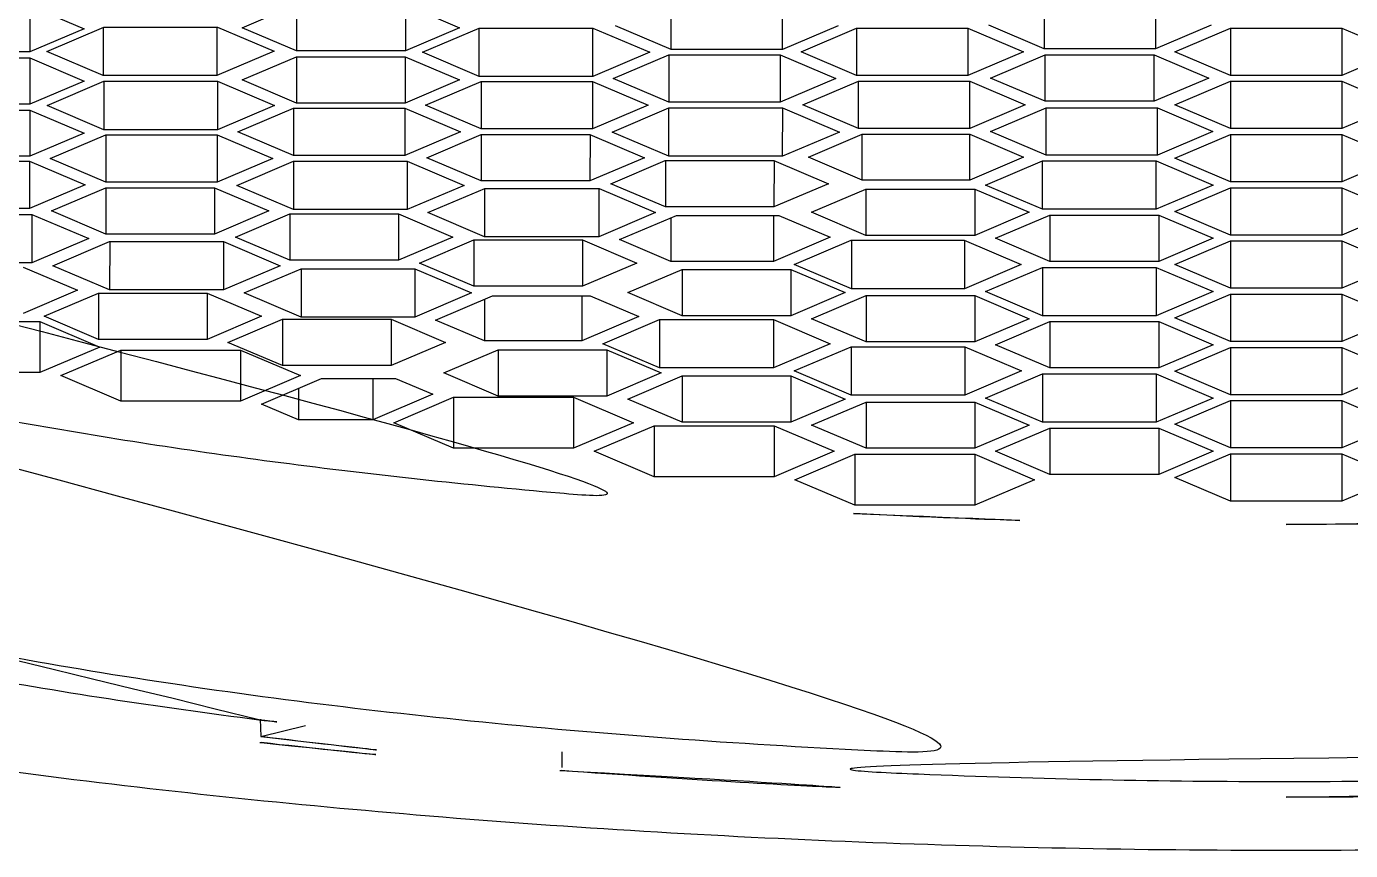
# Model space of a CAD drawing. Extents: x 16296660632 to 16296672714, y -37409619871 to -37409617455.
# Drawn here: x 16296672246.51 to 16296672252.01, y -37409617796.85 to -37409617793.43 of the extents above; entities that cross this region are included whole.
import ezdxf

# ---------------------------------------------------------------- set-up
doc = ezdxf.new("R2010")
doc.units = 0
doc.header["$LTSCALE"] = 10
doc.header["$MEASUREMENT"] = 0
doc.layers.get('0').update_dxf_attribs({"linetype": 'CONTINUOUS'})
doc.layers.add('02___PRT_ALL_AXES', color=7, linetype='CONTINUOUS')

msp = doc.modelspace()

# ---------------------------------------------------------------- linework, layer by layer
at = {"color": 7, "linetype": 'Continuous'}
for p, q in [((16296672247.40876, -37409617793.430382), (16296672247.634239, -37409617793.334396)), ((16296672247.6348, -37409617793.334396), (16296672247.6348, -37409617793.526604)), ((16296672248.08576, -37409617793.334396), (16296672248.3118, -37409617793.430618)), ((16296672248.086321, -37409617793.334396), (16296672248.086321, -37409617793.526604)), ((16296672249.190701, -37409617793.521179), (16296672249.190701, -37409617793.324562)), ((16296672249.65258, -37409617793.521179), (16296672249.65258, -37409617793.324562)), ((16296672250.74, -37409617793.321991), (16296672250.739901, -37409617793.518608)), ((16296672251.20188, -37409617793.321991), (16296672251.20178, -37409617793.518608)), ((16296672246.527189, -37409617793.338928), (16296672246.527189, -37409617793.531143)), ((16296672246.527189, -37409617793.338928), (16296672246.75296, -37409617793.435028)), ((16296672246.75296, -37409617793.435028), (16296672246.527189, -37409617793.531143)), ((16296672246.59693, -37409617793.528557), (16296672246.834379, -37409617793.427467)), ((16296672246.83173, -37409617793.427467), (16296672246.83173, -37409617793.628502)), ((16296672246.834379, -37409617793.427467), (16296672247.30662, -37409617793.427467)), ((16296672247.303961, -37409617793.427467), (16296672247.303961, -37409617793.628502)), ((16296672247.30662, -37409617793.427467), (16296672247.54141, -37409617793.527428)), ((16296672247.6348, -37409617793.526604), (16296672247.40876, -37409617793.430382)), ((16296672248.3118, -37409617793.430618), (16296672248.086321, -37409617793.526604)), ((16296672248.15711, -37409617793.532402), (16296672248.39323, -37409617793.431877)), ((16296672248.39323, -37409617793.431877), (16296672248.865471, -37409617793.431877)), ((16296672248.39323, -37409617793.632912), (16296672248.39323, -37409617793.431877)), ((16296672248.865471, -37409617793.632912), (16296672248.865471, -37409617793.431877)), ((16296672248.865471, -37409617793.431877), (16296672249.10158, -37409617793.532402)), ((16296672249.190701, -37409617793.521179), (16296672248.959761, -37409617793.422867)), ((16296672249.88352, -37409617793.422867), (16296672249.65258, -37409617793.521179)), ((16296672249.72954, -37409617793.530899), (16296672249.96048, -37409617793.432587)), ((16296672249.96048, -37409617793.432587), (16296672250.422359, -37409617793.432587)), ((16296672249.960581, -37409617793.432587), (16296672249.96048, -37409617793.629211)), ((16296672250.422461, -37409617793.432587), (16296672250.422359, -37409617793.629211)), ((16296672250.422359, -37409617793.432587), (16296672250.653299, -37409617793.530899)), ((16296672250.739901, -37409617793.518608), (16296672250.508961, -37409617793.420303)), ((16296672251.43272, -37409617793.420303), (16296672251.20178, -37409617793.518608)), ((16296672251.282351, -37409617793.530037), (16296672251.51329, -37409617793.431732)), ((16296672251.51329, -37409617793.431732), (16296672251.97517, -37409617793.431732)), ((16296672251.51329, -37409617793.431732), (16296672251.51329, -37409617793.628349)), ((16296672251.97517, -37409617793.431732), (16296672251.97517, -37409617793.628349)), ((16296672251.97517, -37409617793.431732), (16296672252.20611, -37409617793.530037)), ((16296672246.527189, -37409617793.531143), (16296672246.07567, -37409617793.531143)), ((16296672246.07567, -37409617793.55571), (16296672246.527189, -37409617793.55571)), ((16296672246.527189, -37409617793.55571), (16296672246.527189, -37409617793.747917)), ((16296672246.527189, -37409617793.55571), (16296672246.75296, -37409617793.651817)), ((16296672246.83173, -37409617793.628502), (16296672246.59693, -37409617793.528557)), ((16296672247.54141, -37409617793.527428), (16296672247.303961, -37409617793.628502)), ((16296672247.40876, -37409617793.647408), (16296672247.63452, -37409617793.5513)), ((16296672247.63452, -37409617793.5513), (16296672248.08604, -37409617793.5513)), ((16296672247.63452, -37409617793.5513), (16296672247.63452, -37409617793.743523)), ((16296672248.086321, -37409617793.526604), (16296672247.6348, -37409617793.526604)), ((16296672248.08604, -37409617793.5513), (16296672248.08604, -37409617793.743523)), ((16296672248.08604, -37409617793.5513), (16296672248.3118, -37409617793.647408)), ((16296672248.39323, -37409617793.632912), (16296672248.15711, -37409617793.532402)), ((16296672249.10158, -37409617793.532402), (16296672248.865471, -37409617793.632912)), ((16296672248.950121, -37409617793.641487), (16296672249.181061, -37409617793.54319)), ((16296672249.181061, -37409617793.54319), (16296672249.642941, -37409617793.54319)), ((16296672249.18116, -37409617793.54319), (16296672249.181061, -37409617793.739807)), ((16296672249.65258, -37409617793.521179), (16296672249.190701, -37409617793.521179)), ((16296672249.64304, -37409617793.54319), (16296672249.642941, -37409617793.739807)), ((16296672249.642941, -37409617793.54319), (16296672249.87388, -37409617793.641487)), ((16296672249.96048, -37409617793.629211), (16296672249.72954, -37409617793.530899)), ((16296672250.653299, -37409617793.530899), (16296672250.422359, -37409617793.629211)), ((16296672250.516371, -37409617793.639687), (16296672250.743071, -37409617793.54319)), ((16296672251.20178, -37409617793.518608), (16296672250.739901, -37409617793.518608)), ((16296672250.743071, -37409617793.54319), (16296672251.196461, -37409617793.54319)), ((16296672250.743071, -37409617793.736191), (16296672250.74317, -37409617793.54319)), ((16296672251.196461, -37409617793.736191), (16296672251.19655, -37409617793.54319)), ((16296672251.196461, -37409617793.54319), (16296672251.423149, -37409617793.639687)), ((16296672251.51329, -37409617793.628349), (16296672251.282351, -37409617793.530037)), ((16296672252.20611, -37409617793.530037), (16296672251.97517, -37409617793.628349)), ((16296672246.75296, -37409617793.651817), (16296672246.527189, -37409617793.747917)), ((16296672246.598261, -37409617793.753593), (16296672246.834379, -37409617793.653084)), ((16296672247.303961, -37409617793.628502), (16296672246.83173, -37409617793.628502)), ((16296672246.834379, -37409617793.653084), (16296672247.30662, -37409617793.653084)), ((16296672246.834379, -37409617793.653084), (16296672246.834379, -37409617793.854111)), ((16296672247.30662, -37409617793.653084), (16296672247.30662, -37409617793.854111)), ((16296672247.30662, -37409617793.653084), (16296672247.54274, -37409617793.753593)), ((16296672247.63452, -37409617793.743523), (16296672247.40876, -37409617793.647408)), ((16296672248.3118, -37409617793.647408), (16296672248.08604, -37409617793.743523)), ((16296672248.170691, -37409617793.752098), (16296672248.40163, -37409617793.653793)), ((16296672248.865471, -37409617793.632912), (16296672248.39323, -37409617793.632912)), ((16296672248.40163, -37409617793.653793), (16296672248.86352, -37409617793.653793)), ((16296672248.40173, -37409617793.653793), (16296672248.40163, -37409617793.850403)), ((16296672248.863609, -37409617793.653793), (16296672248.86352, -37409617793.850403)), ((16296672248.86352, -37409617793.653793), (16296672249.09446, -37409617793.752098)), ((16296672249.181061, -37409617793.739807), (16296672248.950121, -37409617793.641487)), ((16296672249.87388, -37409617793.641487), (16296672249.642941, -37409617793.739807)), ((16296672249.737379, -37409617793.750473), (16296672249.968321, -37409617793.652161)), ((16296672250.422359, -37409617793.629211), (16296672249.96048, -37409617793.629211)), ((16296672249.968321, -37409617793.652161), (16296672250.430201, -37409617793.652161)), ((16296672249.968321, -37409617793.848778), (16296672249.96842, -37409617793.652161)), ((16296672250.430201, -37409617793.848778), (16296672250.4303, -37409617793.652161)), ((16296672250.430201, -37409617793.652161), (16296672250.66114, -37409617793.750473)), ((16296672250.743071, -37409617793.736191), (16296672250.516371, -37409617793.639687)), ((16296672251.423149, -37409617793.639687), (16296672251.196461, -37409617793.736191)), ((16296672251.282351, -37409617793.751244), (16296672251.51329, -37409617793.652931)), ((16296672251.97517, -37409617793.628349), (16296672251.51329, -37409617793.628349)), ((16296672251.51329, -37409617793.652931), (16296672251.97517, -37409617793.652931)), ((16296672251.51329, -37409617793.652931), (16296672251.51329, -37409617793.849548)), ((16296672251.97517, -37409617793.652931), (16296672251.97517, -37409617793.849548)), ((16296672251.97517, -37409617793.652931), (16296672252.20611, -37409617793.751244)), ((16296672246.527189, -37409617793.747917), (16296672246.07567, -37409617793.747917)), ((16296672246.07567, -37409617793.772499), (16296672246.527189, -37409617793.772499)), ((16296672246.527189, -37409617793.772499), (16296672246.527189, -37409617793.964706)), ((16296672246.527189, -37409617793.772499), (16296672246.75296, -37409617793.868599)), ((16296672246.834379, -37409617793.854111), (16296672246.598261, -37409617793.753593)), ((16296672247.54274, -37409617793.753593), (16296672247.30662, -37409617793.854111)), ((16296672247.39127, -37409617793.862694), (16296672247.62221, -37409617793.764381)), ((16296672247.62221, -37409617793.764381), (16296672248.084089, -37409617793.764381)), ((16296672247.622311, -37409617793.764381), (16296672247.62221, -37409617793.961014)), ((16296672248.08604, -37409617793.743523), (16296672247.63452, -37409617793.743523)), ((16296672248.08419, -37409617793.764381), (16296672248.084089, -37409617793.960999)), ((16296672248.084089, -37409617793.764381), (16296672248.315029, -37409617793.862694)), ((16296672248.40163, -37409617793.850403), (16296672248.170691, -37409617793.752098)), ((16296672249.09446, -37409617793.752098), (16296672248.86352, -37409617793.850403)), ((16296672248.944941, -37409617793.864342), (16296672249.181061, -37409617793.763832)), ((16296672249.642941, -37409617793.739807), (16296672249.181061, -37409617793.739807)), ((16296672249.181061, -37409617793.763832), (16296672249.653299, -37409617793.763832)), ((16296672249.181061, -37409617793.964859), (16296672249.18116, -37409617793.763832)), ((16296672249.653299, -37409617793.964859), (16296672249.6534, -37409617793.763832)), ((16296672249.653299, -37409617793.763832), (16296672249.88942, -37409617793.864342)), ((16296672249.968321, -37409617793.848778), (16296672249.737379, -37409617793.750473)), ((16296672250.66114, -37409617793.750473), (16296672250.430201, -37409617793.848778)), ((16296672250.516809, -37409617793.861069), (16296672250.747749, -37409617793.762756)), ((16296672251.196461, -37409617793.736191), (16296672250.743071, -37409617793.736191)), ((16296672250.747749, -37409617793.762756), (16296672251.209629, -37409617793.762756)), ((16296672250.747749, -37409617793.959381), (16296672250.747841, -37409617793.762756)), ((16296672251.209629, -37409617793.959381), (16296672251.209721, -37409617793.762756)), ((16296672251.209629, -37409617793.762756), (16296672251.440571, -37409617793.861069)), ((16296672251.51329, -37409617793.849548), (16296672251.282351, -37409617793.751244)), ((16296672252.20611, -37409617793.751244), (16296672251.97517, -37409617793.849548)), ((16296672246.75296, -37409617793.868599), (16296672246.527189, -37409617793.964706)), ((16296672246.611851, -37409617793.973289), (16296672246.842791, -37409617793.874977)), ((16296672247.30662, -37409617793.854111), (16296672246.834379, -37409617793.854111)), ((16296672246.842791, -37409617793.874977), (16296672247.30467, -37409617793.874977)), ((16296672246.84289, -37409617793.874977), (16296672246.842791, -37409617794.071602)), ((16296672247.30477, -37409617793.874977), (16296672247.30467, -37409617794.071602)), ((16296672247.30467, -37409617793.874977), (16296672247.53561, -37409617793.973289)), ((16296672247.62221, -37409617793.961014), (16296672247.39127, -37409617793.862694)), ((16296672248.315029, -37409617793.862694), (16296672248.084089, -37409617793.960999)), ((16296672248.175871, -37409617793.970543), (16296672248.40164, -37409617793.874428)), ((16296672248.86352, -37409617793.850403), (16296672248.40163, -37409617793.850403)), ((16296672248.40164, -37409617793.874428), (16296672248.853161, -37409617793.874428)), ((16296672248.40173, -37409617793.874428), (16296672248.40164, -37409617794.066643)), ((16296672248.853251, -37409617793.874428), (16296672248.853161, -37409617794.066643)), ((16296672248.853161, -37409617793.874428), (16296672249.07892, -37409617793.970543)), ((16296672249.181061, -37409617793.964859), (16296672248.944941, -37409617793.864342)), ((16296672249.88942, -37409617793.864342), (16296672249.653299, -37409617793.964859)), ((16296672249.760469, -37409617793.968391), (16296672249.983709, -37409617793.87336)), ((16296672250.430201, -37409617793.848778), (16296672249.968321, -37409617793.848778)), ((16296672249.983709, -37409617793.87336), (16296672250.430201, -37409617793.87336)), ((16296672249.983709, -37409617794.063423), (16296672249.98381, -37409617793.87336)), ((16296672250.430201, -37409617794.063423), (16296672250.4303, -37409617793.87336)), ((16296672250.430201, -37409617793.87336), (16296672250.65345, -37409617793.968391)), ((16296672250.747749, -37409617793.959381), (16296672250.516809, -37409617793.861069)), ((16296672251.440571, -37409617793.861069), (16296672251.209629, -37409617793.959381)), ((16296672251.282351, -37409617793.972427), (16296672251.51329, -37409617793.874123)), ((16296672251.97517, -37409617793.849548), (16296672251.51329, -37409617793.849548)), ((16296672251.51329, -37409617793.874123), (16296672251.97517, -37409617793.874123)), ((16296672251.51329, -37409617793.874123), (16296672251.51329, -37409617794.07074)), ((16296672251.97517, -37409617793.874123), (16296672251.97517, -37409617794.07074)), ((16296672251.97517, -37409617793.874123), (16296672252.20611, -37409617793.972427)), ((16296672246.06337, -37409617793.98558), (16296672246.525249, -37409617793.98558)), ((16296672246.527189, -37409617793.964706), (16296672246.07567, -37409617793.964706)), ((16296672246.525339, -37409617793.98558), (16296672246.525249, -37409617794.182198)), ((16296672246.525249, -37409617793.98558), (16296672246.756189, -37409617794.083893)), ((16296672246.842791, -37409617794.071602), (16296672246.611851, -37409617793.973289)), ((16296672247.53561, -37409617793.973289), (16296672247.30467, -37409617794.071602)), ((16296672247.386089, -37409617794.085541), (16296672247.62221, -37409617793.985023)), ((16296672248.084089, -37409617793.960999), (16296672247.62221, -37409617793.961014)), ((16296672247.62221, -37409617793.985023), (16296672248.09445, -37409617793.985023)), ((16296672247.622311, -37409617793.985023), (16296672247.62221, -37409617794.18605)), ((16296672248.094549, -37409617793.985023), (16296672248.09445, -37409617794.18605)), ((16296672248.09445, -37409617793.985023), (16296672248.33057, -37409617794.085541)), ((16296672248.40164, -37409617794.066643), (16296672248.175871, -37409617793.970543)), ((16296672249.07892, -37409617793.970543), (16296672248.853161, -37409617794.066643)), ((16296672248.940331, -37409617794.078934), (16296672249.16609, -37409617793.982819)), ((16296672249.16609, -37409617793.982819), (16296672249.617041, -37409617793.982819)), ((16296672249.16647, -37409617793.982819), (16296672249.16637, -37409617794.175148)), ((16296672249.653299, -37409617793.964859), (16296672249.181061, -37409617793.964859)), ((16296672249.617041, -37409617793.982819), (16296672249.84309, -37409617794.079048)), ((16296672249.61742, -37409617793.982819), (16296672249.617331, -37409617794.175148)), ((16296672249.983709, -37409617794.063423), (16296672249.760469, -37409617793.968391)), ((16296672250.65345, -37409617793.968391), (16296672250.430201, -37409617794.063423)), ((16296672250.496241, -37409617794.084473), (16296672250.732361, -37409617793.983963)), ((16296672250.732361, -37409617793.983963), (16296672251.20459, -37409617793.983963)), ((16296672250.732361, -37409617794.184982), (16296672250.73245, -37409617793.983963)), ((16296672251.209629, -37409617793.959381), (16296672250.747749, -37409617793.959381)), ((16296672251.20459, -37409617794.184982), (16296672251.204691, -37409617793.983963)), ((16296672251.20459, -37409617793.983963), (16296672251.44071, -37409617794.084473)), ((16296672251.51329, -37409617794.07074), (16296672251.282351, -37409617793.972427)), ((16296672252.20611, -37409617793.972427), (16296672251.97517, -37409617794.07074)), ((16296672246.756189, -37409617794.083893), (16296672246.525249, -37409617794.182198)), ((16296672246.617029, -37409617794.191727), (16296672246.842791, -37409617794.095627)), ((16296672247.30467, -37409617794.071602), (16296672246.842791, -37409617794.071602)), ((16296672246.842791, -37409617794.095627), (16296672247.29431, -37409617794.095627)), ((16296672246.84289, -37409617794.095627), (16296672246.842791, -37409617794.287827)), ((16296672247.294411, -37409617794.095627), (16296672247.29431, -37409617794.287827)), ((16296672247.29431, -37409617794.095627), (16296672247.520069, -37409617794.191727)), ((16296672247.62221, -37409617794.18605), (16296672247.386089, -37409617794.085541)), ((16296672248.33057, -37409617794.085541), (16296672248.09445, -37409617794.18605)), ((16296672248.179729, -37409617794.198914), (16296672248.41585, -37409617794.098396)), ((16296672248.853161, -37409617794.066643), (16296672248.40164, -37409617794.066643)), ((16296672248.414619, -37409617794.098396), (16296672248.41452, -37409617794.298859)), ((16296672248.41585, -37409617794.098396), (16296672248.890739, -37409617794.098396)), ((16296672248.889509, -37409617794.098396), (16296672248.88941, -37409617794.298859)), ((16296672248.890739, -37409617794.098396), (16296672249.12553, -37409617794.198341)), ((16296672249.16637, -37409617794.175148), (16296672248.940331, -37409617794.078934)), ((16296672249.84309, -37409617794.079048), (16296672249.617331, -37409617794.175148)), ((16296672249.773211, -37409617794.197273), (16296672249.99897, -37409617794.101173)), ((16296672250.430201, -37409617794.063423), (16296672249.983709, -37409617794.063423)), ((16296672249.998791, -37409617794.101173), (16296672249.99869, -37409617794.293259)), ((16296672249.99897, -37409617794.101173), (16296672250.451071, -37409617794.101173)), ((16296672250.45088, -37409617794.101173), (16296672250.450781, -37409617794.293259)), ((16296672250.451071, -37409617794.101173), (16296672250.67654, -37409617794.197151)), ((16296672250.732361, -37409617794.184982), (16296672250.496241, -37409617794.084473)), ((16296672251.44071, -37409617794.084473), (16296672251.20459, -37409617794.184982)), ((16296672251.282351, -37409617794.193626), (16296672251.51329, -37409617794.095322)), ((16296672251.97517, -37409617794.07074), (16296672251.51329, -37409617794.07074)), ((16296672251.51329, -37409617794.095322), (16296672251.97517, -37409617794.095322)), ((16296672251.51329, -37409617794.095322), (16296672251.51329, -37409617794.291939)), ((16296672251.97517, -37409617794.095322), (16296672251.97517, -37409617794.291939)), ((16296672251.97517, -37409617794.095322), (16296672252.20611, -37409617794.193626)), ((16296672246.525249, -37409617794.182198), (16296672246.06337, -37409617794.182198)), ((16296672246.06337, -37409617794.206223), (16296672246.535601, -37409617794.206223)), ((16296672246.535601, -37409617794.206223), (16296672246.771721, -37409617794.306732)), ((16296672246.535709, -37409617794.206223), (16296672246.53561, -37409617794.407249)), ((16296672246.842791, -37409617794.287827), (16296672246.617029, -37409617794.191727)), ((16296672247.520069, -37409617794.191727), (16296672247.29431, -37409617794.287827)), ((16296672247.380911, -37409617794.300133), (16296672247.60668, -37409617794.204018)), ((16296672247.60668, -37409617794.204018), (16296672248.058201, -37409617794.204018)), ((16296672247.60677, -37409617794.204018), (16296672247.60668, -37409617794.396217)), ((16296672248.09445, -37409617794.18605), (16296672247.62221, -37409617794.18605)), ((16296672248.05829, -37409617794.204018), (16296672248.058201, -37409617794.396217)), ((16296672248.058201, -37409617794.204018), (16296672248.28396, -37409617794.300133)), ((16296672248.41452, -37409617794.298859), (16296672248.179729, -37409617794.198914)), ((16296672249.12553, -37409617794.198341), (16296672248.88941, -37409617794.298859)), ((16296672248.976009, -37409617794.311142), (16296672249.21213, -37409617794.210632)), ((16296672249.617331, -37409617794.175148), (16296672249.16637, -37409617794.175148)), ((16296672249.21213, -37409617794.210632), (16296672249.637911, -37409617794.210632)), ((16296672249.614771, -37409617794.210617), (16296672249.61467, -37409617794.401772)), ((16296672249.637911, -37409617794.210632), (16296672249.85079, -37409617794.301247)), ((16296672249.99869, -37409617794.293259), (16296672249.773211, -37409617794.197273)), ((16296672250.67654, -37409617794.197151), (16296672250.450781, -37409617794.293259)), ((16296672250.53767, -37409617794.305656), (16296672250.76343, -37409617794.209557)), ((16296672251.20459, -37409617794.184982), (16296672250.732361, -37409617794.184982)), ((16296672250.76343, -37409617794.209557), (16296672251.214951, -37409617794.209557)), ((16296672250.763531, -37409617794.209557), (16296672250.76343, -37409617794.401772)), ((16296672251.21505, -37409617794.209557), (16296672251.214951, -37409617794.401772)), ((16296672251.214951, -37409617794.209557), (16296672251.44071, -37409617794.305656)), ((16296672251.51329, -37409617794.291939), (16296672251.282351, -37409617794.193626)), ((16296672252.20611, -37409617794.193626), (16296672251.97517, -37409617794.291939)), ((16296672249.18899, -37409617794.220482), (16296672249.1889, -37409617794.401772)), ((16296672246.771721, -37409617794.306732), (16296672246.53561, -37409617794.407249)), ((16296672246.62221, -37409617794.41954), (16296672246.85833, -37409617794.319023)), ((16296672247.29431, -37409617794.287827), (16296672246.842791, -37409617794.287827)), ((16296672246.85833, -37409617794.319023), (16296672247.330561, -37409617794.319023)), ((16296672246.858431, -37409617794.319023), (16296672246.85833, -37409617794.52005)), ((16296672247.330669, -37409617794.319023), (16296672247.330561, -37409617794.52005)), ((16296672247.330561, -37409617794.319023), (16296672247.566681, -37409617794.41954)), ((16296672247.60668, -37409617794.396217), (16296672247.380911, -37409617794.300133)), ((16296672248.28396, -37409617794.300133), (16296672248.058201, -37409617794.396217)), ((16296672248.1448, -37409617794.408524), (16296672248.37056, -37409617794.312408)), ((16296672248.37056, -37409617794.312408), (16296672248.822081, -37409617794.312408)), ((16296672248.370661, -37409617794.312408), (16296672248.37056, -37409617794.504623)), ((16296672248.88941, -37409617794.298859), (16296672248.41452, -37409617794.298859)), ((16296672248.82218, -37409617794.312408), (16296672248.822081, -37409617794.504623)), ((16296672248.822081, -37409617794.312408), (16296672249.04785, -37409617794.408524)), ((16296672249.1889, -37409617794.401772), (16296672248.976009, -37409617794.311142)), ((16296672249.85079, -37409617794.301247), (16296672249.61467, -37409617794.401772)), ((16296672249.701281, -37409617794.414047), (16296672249.937401, -37409617794.313553)), ((16296672249.937401, -37409617794.313553), (16296672250.406981, -37409617794.313553)), ((16296672249.93882, -37409617794.313553), (16296672249.938721, -37409617794.515137)), ((16296672250.450781, -37409617794.293259), (16296672249.99869, -37409617794.293259)), ((16296672250.406981, -37409617794.313553), (16296672250.64443, -37409617794.414619)), ((16296672250.408409, -37409617794.313553), (16296672250.40831, -37409617794.515137)), ((16296672250.76343, -37409617794.401772), (16296672250.53767, -37409617794.305656)), ((16296672251.44071, -37409617794.305656), (16296672251.214951, -37409617794.401772)), ((16296672251.282351, -37409617794.414833), (16296672251.51329, -37409617794.316513)), ((16296672251.97517, -37409617794.291939), (16296672251.51329, -37409617794.291939)), ((16296672251.51329, -37409617794.316513), (16296672251.97517, -37409617794.316513)), ((16296672251.51329, -37409617794.316513), (16296672251.51329, -37409617794.51313)), ((16296672251.97517, -37409617794.316513), (16296672251.97517, -37409617794.51313)), ((16296672251.97517, -37409617794.316513), (16296672252.20611, -37409617794.414833)), ((16296672246.53561, -37409617794.407249), (16296672246.06337, -37409617794.407249)), ((16296672246.49935, -37409617794.425209), (16296672246.725109, -37409617794.521317)), ((16296672246.85833, -37409617794.52005), (16296672246.62221, -37409617794.41954)), ((16296672247.566681, -37409617794.41954), (16296672247.330561, -37409617794.52005)), ((16296672247.41717, -37409617794.532341), (16296672247.65329, -37409617794.431824)), ((16296672248.058201, -37409617794.396217), (16296672247.60668, -37409617794.396217)), ((16296672247.65329, -37409617794.431824), (16296672248.125521, -37409617794.431824)), ((16296672247.653391, -37409617794.431824), (16296672247.65329, -37409617794.632851)), ((16296672248.125629, -37409617794.431824), (16296672248.125521, -37409617794.632851)), ((16296672248.125521, -37409617794.431824), (16296672248.361641, -37409617794.532341)), ((16296672248.37056, -37409617794.504623), (16296672248.1448, -37409617794.408524)), ((16296672249.04785, -37409617794.408524), (16296672248.822081, -37409617794.504623)), ((16296672249.009899, -37409617794.531273), (16296672249.235661, -37409617794.435173)), ((16296672249.61467, -37409617794.401772), (16296672249.1889, -37409617794.401772)), ((16296672249.235661, -37409617794.435173), (16296672249.68718, -37409617794.435173)), ((16296672249.23575, -37409617794.435173), (16296672249.235661, -37409617794.627373)), ((16296672249.687269, -37409617794.435173), (16296672249.68718, -37409617794.627373)), ((16296672249.68718, -37409617794.435173), (16296672249.912939, -37409617794.531273)), ((16296672249.938721, -37409617794.515137), (16296672249.701281, -37409617794.414047)), ((16296672250.64443, -37409617794.414619), (16296672250.40831, -37409617794.515137)), ((16296672250.496241, -37409617794.526863), (16296672250.732361, -37409617794.426353)), ((16296672250.732361, -37409617794.426353), (16296672251.20459, -37409617794.426353)), ((16296672250.73246, -37409617794.426353), (16296672250.732361, -37409617794.627373)), ((16296672251.214951, -37409617794.401772), (16296672250.76343, -37409617794.401772)), ((16296672251.204691, -37409617794.426353), (16296672251.20459, -37409617794.627373)), ((16296672251.20459, -37409617794.426353), (16296672251.44071, -37409617794.526863)), ((16296672251.51329, -37409617794.51313), (16296672251.282351, -37409617794.414833)), ((16296672252.20611, -37409617794.414833), (16296672251.97517, -37409617794.51313)), ((16296672246.725109, -37409617794.521317), (16296672246.49935, -37409617794.617416)), ((16296672246.58596, -37409617794.629707), (16296672246.81172, -37409617794.533607)), ((16296672246.81172, -37409617794.533607), (16296672247.263241, -37409617794.533607)), ((16296672246.81181, -37409617794.533607), (16296672246.81172, -37409617794.725807)), ((16296672247.330561, -37409617794.52005), (16296672246.85833, -37409617794.52005)), ((16296672247.26334, -37409617794.533607), (16296672247.263241, -37409617794.725807)), ((16296672247.263241, -37409617794.533607), (16296672247.489, -37409617794.629707)), ((16296672247.65329, -37409617794.632851), (16296672247.41717, -37409617794.532341)), ((16296672248.361641, -37409617794.532341), (16296672248.125521, -37409617794.632851)), ((16296672248.21213, -37409617794.645142), (16296672248.44825, -37409617794.544632)), ((16296672248.822081, -37409617794.504623), (16296672248.37056, -37409617794.504623)), ((16296672248.44825, -37409617794.544632), (16296672248.8533, -37409617794.544632)), ((16296672248.819811, -37409617794.544632), (16296672248.819719, -37409617794.731354)), ((16296672248.8533, -37409617794.544632), (16296672249.05583, -37409617794.630836)), ((16296672249.235661, -37409617794.627373), (16296672249.009899, -37409617794.531273)), ((16296672249.912939, -37409617794.531273), (16296672249.68718, -37409617794.627373)), ((16296672249.773781, -37409617794.639664), (16296672249.99954, -37409617794.543556)), ((16296672250.40831, -37409617794.515137), (16296672249.938721, -37409617794.515137)), ((16296672249.99954, -37409617794.543556), (16296672250.451071, -37409617794.543556)), ((16296672249.99964, -37409617794.543556), (16296672249.99954, -37409617794.735764)), ((16296672250.45116, -37409617794.543556), (16296672250.451071, -37409617794.735764)), ((16296672250.451071, -37409617794.543556), (16296672250.67683, -37409617794.639664)), ((16296672250.732361, -37409617794.627373), (16296672250.496241, -37409617794.526863)), ((16296672251.44071, -37409617794.526863), (16296672251.20459, -37409617794.627373)), ((16296672251.282351, -37409617794.636017), (16296672251.51329, -37409617794.537712)), ((16296672251.97517, -37409617794.51313), (16296672251.51329, -37409617794.51313)), ((16296672251.51329, -37409617794.537712), (16296672251.97517, -37409617794.537712)), ((16296672251.51329, -37409617794.537712), (16296672251.51329, -37409617794.734329)), ((16296672251.97517, -37409617794.537712), (16296672251.97517, -37409617794.734329)), ((16296672251.97517, -37409617794.537712), (16296672252.20611, -37409617794.636017)), ((16296672248.41474, -37409617794.558891), (16296672248.41466, -37409617794.731354)), ((16296672246.070959, -37409617794.65184), (16296672246.568729, -37409617794.65184)), ((16296672246.56883, -37409617794.65184), (16296672246.568729, -37409617794.863739)), ((16296672246.568729, -37409617794.65184), (16296672246.817619, -37409617794.75779)), ((16296672246.81172, -37409617794.725807), (16296672246.58596, -37409617794.629707)), ((16296672247.489, -37409617794.629707), (16296672247.263241, -37409617794.725807)), ((16296672247.34984, -37409617794.738113), (16296672247.5756, -37409617794.641998)), ((16296672247.5756, -37409617794.641998), (16296672248.02713, -37409617794.641998)), ((16296672247.575701, -37409617794.641998), (16296672247.5756, -37409617794.834213)), ((16296672248.125521, -37409617794.632851), (16296672247.65329, -37409617794.632851)), ((16296672248.02722, -37409617794.641998), (16296672248.02713, -37409617794.834213)), ((16296672248.02713, -37409617794.641998), (16296672248.25289, -37409617794.738113)), ((16296672248.41466, -37409617794.731354), (16296672248.21213, -37409617794.645142)), ((16296672249.05583, -37409617794.630836), (16296672248.819719, -37409617794.731354)), ((16296672248.906321, -37409617794.743637), (16296672249.142441, -37409617794.643143)), ((16296672249.142441, -37409617794.643143), (16296672249.61467, -37409617794.643143)), ((16296672249.14254, -37409617794.643143), (16296672249.142441, -37409617794.844162)), ((16296672249.68718, -37409617794.627373), (16296672249.235661, -37409617794.627373)), ((16296672249.61467, -37409617794.643143), (16296672249.85079, -37409617794.743637)), ((16296672249.614771, -37409617794.643143), (16296672249.614679, -37409617794.844162)), ((16296672249.99954, -37409617794.735764), (16296672249.773781, -37409617794.639664)), ((16296672250.67683, -37409617794.639664), (16296672250.451071, -37409617794.735764)), ((16296672250.53767, -37409617794.748047), (16296672250.76343, -37409617794.651947)), ((16296672251.20459, -37409617794.627373), (16296672250.732361, -37409617794.627373)), ((16296672250.76343, -37409617794.651947), (16296672251.214951, -37409617794.651947)), ((16296672250.763531, -37409617794.651947), (16296672250.76343, -37409617794.844162)), ((16296672251.21505, -37409617794.651947), (16296672251.214951, -37409617794.844162)), ((16296672251.214951, -37409617794.651947), (16296672251.44071, -37409617794.748047)), ((16296672251.51329, -37409617794.734329), (16296672251.282351, -37409617794.636017)), ((16296672252.20611, -37409617794.636017), (16296672251.97517, -37409617794.734329)), ((16296672246.817619, -37409617794.75779), (16296672246.568729, -37409617794.863739)), ((16296672247.263241, -37409617794.725807), (16296672246.81172, -37409617794.725807)), ((16296672247.5756, -37409617794.834213), (16296672247.34984, -37409617794.738113)), ((16296672248.25289, -37409617794.738113), (16296672248.02713, -37409617794.834213)), ((16296672248.819719, -37409617794.731354), (16296672248.41466, -37409617794.731354)), ((16296672249.142441, -37409617794.844162), (16296672248.906321, -37409617794.743637)), ((16296672249.85079, -37409617794.743637), (16296672249.614679, -37409617794.844162)), ((16296672249.701281, -37409617794.856453), (16296672249.937401, -37409617794.755943)), ((16296672249.937401, -37409617794.755943), (16296672250.40963, -37409617794.755943)), ((16296672249.9375, -37409617794.755943), (16296672249.937401, -37409617794.956963)), ((16296672250.451071, -37409617794.735764), (16296672249.99954, -37409617794.735764)), ((16296672250.40963, -37409617794.755943), (16296672250.64575, -37409617794.856453)), ((16296672250.409731, -37409617794.755943), (16296672250.409639, -37409617794.956963)), ((16296672250.76343, -37409617794.844162), (16296672250.53767, -37409617794.748047)), ((16296672251.44071, -37409617794.748047), (16296672251.214951, -37409617794.844162)), ((16296672251.282351, -37409617794.857224), (16296672251.51329, -37409617794.758904)), ((16296672251.97517, -37409617794.734329), (16296672251.51329, -37409617794.734329)), ((16296672251.51329, -37409617794.758904), (16296672251.97517, -37409617794.758904)), ((16296672251.51329, -37409617794.758904), (16296672251.51329, -37409617794.955521)), ((16296672251.97517, -37409617794.758904), (16296672251.97517, -37409617794.955521)), ((16296672251.97517, -37409617794.758904), (16296672252.20611, -37409617794.857224)), ((16296672246.655331, -37409617794.87603), (16296672246.904221, -37409617794.770081)), ((16296672246.904221, -37409617794.770081), (16296672247.401991, -37409617794.770081)), ((16296672246.90432, -37409617794.770081), (16296672246.904221, -37409617794.981979)), ((16296672247.4021, -37409617794.770081), (16296672247.401991, -37409617794.981979)), ((16296672247.401991, -37409617794.770081), (16296672247.650881, -37409617794.87603)), ((16296672248.24601, -37409617794.865257), (16296672248.471769, -37409617794.769173)), ((16296672248.471769, -37409617794.769173), (16296672248.92329, -37409617794.769173)), ((16296672248.47187, -37409617794.769173), (16296672248.471769, -37409617794.961372)), ((16296672248.923389, -37409617794.769173), (16296672248.92329, -37409617794.961372)), ((16296672248.92329, -37409617794.769173), (16296672249.14905, -37409617794.865257)), ((16296672246.568729, -37409617794.863739), (16296672246.070959, -37409617794.863739)), ((16296672246.904221, -37409617794.981979), (16296672246.655331, -37409617794.87603)), ((16296672247.650881, -37409617794.87603), (16296672247.401991, -37409617794.981979)), ((16296672248.02713, -37409617794.834213), (16296672247.5756, -37409617794.834213)), ((16296672248.471769, -37409617794.961372), (16296672248.24601, -37409617794.865257)), ((16296672249.14905, -37409617794.865257), (16296672248.92329, -37409617794.961372)), ((16296672249.614679, -37409617794.844162), (16296672249.142441, -37409617794.844162)), ((16296672249.937401, -37409617794.956963), (16296672249.701281, -37409617794.856453)), ((16296672250.64575, -37409617794.856453), (16296672250.409639, -37409617794.956963)), ((16296672250.496241, -37409617794.969254), (16296672250.732361, -37409617794.868736)), ((16296672250.732361, -37409617794.868736), (16296672251.20459, -37409617794.868736)), ((16296672250.73246, -37409617794.868736), (16296672250.732361, -37409617795.069763)), ((16296672251.214951, -37409617794.844162), (16296672250.76343, -37409617794.844162)), ((16296672251.204691, -37409617794.868736), (16296672251.20459, -37409617795.069763)), ((16296672251.20459, -37409617794.868736), (16296672251.44071, -37409617794.969254)), ((16296672251.51329, -37409617794.955521), (16296672251.282351, -37409617794.857224)), ((16296672252.20611, -37409617794.857224), (16296672251.97517, -37409617794.955521)), ((16296672247.48859, -37409617794.994263), (16296672247.73748, -37409617794.888321)), ((16296672247.642891, -37409617794.928581), (16296672247.64282, -37409617795.059921)), ((16296672247.73748, -37409617794.888321), (16296672248.04594, -37409617794.888321)), ((16296672247.95137, -37409617794.888321), (16296672247.951281, -37409617795.059921)), ((16296672248.04594, -37409617794.888321), (16296672248.200171, -37409617794.953972)), ((16296672249.009899, -37409617794.973663), (16296672249.235661, -37409617794.877563)), ((16296672249.235661, -37409617794.877563), (16296672249.68718, -37409617794.877563)), ((16296672249.23575, -37409617794.877563), (16296672249.235661, -37409617795.069763)), ((16296672249.687269, -37409617794.877563), (16296672249.68718, -37409617795.069763)), ((16296672249.68718, -37409617794.877563), (16296672249.912939, -37409617794.973663)), ((16296672247.401991, -37409617794.981979), (16296672246.904221, -37409617794.981979)), ((16296672248.200171, -37409617794.953972), (16296672247.951281, -37409617795.059921)), ((16296672248.03788, -37409617795.072212), (16296672248.28677, -37409617794.966263)), ((16296672248.28677, -37409617794.966263), (16296672248.78454, -37409617794.966263)), ((16296672248.286869, -37409617794.966263), (16296672248.28677, -37409617795.178146)), ((16296672248.92329, -37409617794.961372), (16296672248.471769, -37409617794.961372)), ((16296672248.784651, -37409617794.966263), (16296672248.78454, -37409617795.178146)), ((16296672248.78454, -37409617794.966263), (16296672249.03343, -37409617795.072212)), ((16296672249.235661, -37409617795.069763), (16296672249.009899, -37409617794.973663)), ((16296672249.912939, -37409617794.973663), (16296672249.68718, -37409617795.069763)), ((16296672249.773781, -37409617795.082047), (16296672249.99954, -37409617794.985947)), ((16296672250.409639, -37409617794.956963), (16296672249.937401, -37409617794.956963)), ((16296672249.99954, -37409617794.985947), (16296672250.451071, -37409617794.985947)), ((16296672249.99964, -37409617794.985947), (16296672249.99954, -37409617795.178146)), ((16296672250.45116, -37409617794.985947), (16296672250.451071, -37409617795.178146)), ((16296672250.451071, -37409617794.985947), (16296672250.67683, -37409617795.082047)), ((16296672250.732361, -37409617795.069763), (16296672250.496241, -37409617794.969254)), ((16296672251.44071, -37409617794.969254), (16296672251.20459, -37409617795.069763)), ((16296672251.282351, -37409617795.078407), (16296672251.51329, -37409617794.980103)), ((16296672251.97517, -37409617794.955521), (16296672251.51329, -37409617794.955521)), ((16296672251.51329, -37409617794.980103), (16296672251.97517, -37409617794.980103)), ((16296672251.51329, -37409617794.980103), (16296672251.51329, -37409617795.17672)), ((16296672251.97517, -37409617794.980103), (16296672251.97517, -37409617795.17672)), ((16296672251.97517, -37409617794.980103), (16296672252.20611, -37409617795.078407)), ((16296672247.64282, -37409617795.059921), (16296672247.48859, -37409617794.994263)), ((16296672247.951281, -37409617795.059921), (16296672247.64282, -37409617795.059921)), ((16296672248.28677, -37409617795.178146), (16296672248.03788, -37409617795.072212)), ((16296672249.03343, -37409617795.072212), (16296672248.78454, -37409617795.178146)), ((16296672248.871149, -37409617795.190437), (16296672249.120029, -37409617795.084503)), ((16296672249.120029, -37409617795.084503), (16296672249.6178, -37409617795.084503)), ((16296672249.12014, -37409617795.084503), (16296672249.120029, -37409617795.296387)), ((16296672249.68718, -37409617795.069763), (16296672249.235661, -37409617795.069763)), ((16296672249.6178, -37409617795.084503), (16296672249.86669, -37409617795.190437)), ((16296672249.61791, -37409617795.084503), (16296672249.617809, -37409617795.296387)), ((16296672249.99954, -37409617795.178146), (16296672249.773781, -37409617795.082047)), ((16296672250.67683, -37409617795.082047), (16296672250.451071, -37409617795.178146)), ((16296672250.53767, -37409617795.190437), (16296672250.76343, -37409617795.094353)), ((16296672251.20459, -37409617795.069763), (16296672250.732361, -37409617795.069763)), ((16296672250.76343, -37409617795.094353), (16296672251.214951, -37409617795.094353)), ((16296672250.763531, -37409617795.094353), (16296672250.76343, -37409617795.286552)), ((16296672251.21505, -37409617795.094353), (16296672251.214951, -37409617795.286552)), ((16296672251.214951, -37409617795.094353), (16296672251.44071, -37409617795.190437)), ((16296672251.51329, -37409617795.17672), (16296672251.282351, -37409617795.078407)), ((16296672252.20611, -37409617795.078407), (16296672251.97517, -37409617795.17672)), ((16296672248.78454, -37409617795.178146), (16296672248.28677, -37409617795.178146)), ((16296672249.120029, -37409617795.296387), (16296672248.871149, -37409617795.190437)), ((16296672249.86669, -37409617795.190437), (16296672249.617809, -37409617795.296387)), ((16296672249.704411, -37409617795.308693), (16296672249.953291, -37409617795.202744)), ((16296672249.953291, -37409617795.202744), (16296672250.451071, -37409617795.202744)), ((16296672249.9534, -37409617795.202744), (16296672249.953291, -37409617795.414627)), ((16296672250.451071, -37409617795.178146), (16296672249.99954, -37409617795.178146)), ((16296672250.45117, -37409617795.202744), (16296672250.451071, -37409617795.414627)), ((16296672250.451071, -37409617795.202744), (16296672250.699949, -37409617795.308693)), ((16296672250.76343, -37409617795.286552), (16296672250.53767, -37409617795.190437)), ((16296672251.44071, -37409617795.190437), (16296672251.214951, -37409617795.286552)), ((16296672251.282351, -37409617795.299606), (16296672251.51329, -37409617795.201286)), ((16296672251.97517, -37409617795.17672), (16296672251.51329, -37409617795.17672)), ((16296672251.51329, -37409617795.201286), (16296672251.97517, -37409617795.201286)), ((16296672251.51329, -37409617795.201286), (16296672251.51329, -37409617795.397911)), ((16296672251.97517, -37409617795.201286), (16296672251.97517, -37409617795.397911)), ((16296672251.97517, -37409617795.201286), (16296672252.20611, -37409617795.299606)), ((16296672249.617809, -37409617795.296387), (16296672249.120029, -37409617795.296387)), ((16296672249.953291, -37409617795.414627), (16296672249.704411, -37409617795.308693)), ((16296672250.699949, -37409617795.308693), (16296672250.451071, -37409617795.414627)), ((16296672251.214951, -37409617795.286552), (16296672250.76343, -37409617795.286552)), ((16296672251.51329, -37409617795.397911), (16296672251.282351, -37409617795.299606)), ((16296672252.20611, -37409617795.299606), (16296672251.97517, -37409617795.397911)), ((16296672250.451071, -37409617795.414627), (16296672249.953291, -37409617795.414627)), ((16296672251.97517, -37409617795.397911), (16296672251.51329, -37409617795.397911)), ((16296672247.483801, -37409617796.303581), (16296672247.48572, -37409617796.376228)), ((16296672247.48572, -37409617796.376228), (16296672247.67227, -37409617796.330276)), ((16296672247.482281, -37409617796.400841), (16296672247.48711, -37409617796.401382)), ((16296672248.73781, -37409617796.504227), (16296672248.73781, -37409617796.439217)), ((16296672248.728081, -37409617796.517014), (16296672248.73407, -37409617796.517464))]:
    msp.add_line(p, q, dxfattribs=at)
for centre, radius, start, end in [((16296672250.9519, -37409617769.169777), 27.357782, 262.7056554, 263.1149055), ((16296672251.201929, -37409617766.212807), 30.391476, 262.9763746, 265.3493664), ((16296672251.283529, -37409617762.372963), 34.239546, 263.6340787, 265.719761), ((16296672251.721149, -37409617756.295662), 40.332557, 265.7527592, 270.0327849), ((16296672251.76709, -37409617756.285133), 40.343089, 269.9675429, 274.2278536)]:
    msp.add_arc(centre, radius, start, end, dxfattribs=at)
for points, knots in [([(16296672241.78253, -37409617793.44635), (16296672241.71224, -37409617793.512238), (16296672241.590771, -37409617793.64537), (16296672241.48658, -37409617793.839409), (16296672241.44857, -37409617793.99321), (16296672241.44104, -37409617794.105949), (16296672241.45389, -37409617794.21862), (16296672241.499201, -37409617794.372566), (16296672241.612511, -37409617794.565987), (16296672241.820589, -37409617794.782631), (16296672242.102171, -37409617794.992493), (16296672242.455759, -37409617795.195007), (16296672242.879339, -37409617795.389252), (16296672243.370081, -37409617795.573837), (16296672243.9245, -37409617795.747383), (16296672244.538509, -37409617795.908524), (16296672245.207529, -37409617796.056023), (16296672246.19199, -37409617796.237633), (16296672246.95759, -37409617796.342102), (16296672247.482281, -37409617796.400841)], [0, 0, 0, 0, 0.03852553, 0.07153487, 0.08674777, 0.10158447, 0.11647843, 0.1318575, 0.16547231, 0.20484255, 0.25128845, 0.30544184, 0.36751486, 0.43744208, 0.514975, 0.59973187, 0.69122083, 0.78887107, 1, 1, 1, 1]), ([(16296672262.576389, -37409617794.792397), (16296672262.492229, -37409617794.871277), (16296672262.295521, -37409617795.025543), (16296672261.951759, -37409617795.233978), (16296672261.54022, -37409617795.434853), (16296672261.06349, -37409617795.626862), (16296672260.524441, -37409617795.80883), (16296672259.926559, -37409617795.979462), (16296672259.273781, -37409617796.137619), (16296672258.30928, -37409617796.335823), (16296672256.999479, -37409617796.541092), (16296672255.327909, -37409617796.717743), (16296672253.560381, -37409617796.82576), (16296672251.74424, -37409617796.862106), (16296672249.928089, -37409617796.82576), (16296672248.16057, -37409617796.717743), (16296672246.488991, -37409617796.541092), (16296672245.179199, -37409617796.335823), (16296672244.214689, -37409617796.137619), (16296672243.561899, -37409617795.979462), (16296672242.964029, -37409617795.80883), (16296672242.42498, -37409617795.626869), (16296672241.94824, -37409617795.43486), (16296672241.536711, -37409617795.233994), (16296672241.19294, -37409617795.025551), (16296672240.996229, -37409617794.871277), (16296672240.912069, -37409617794.792412)], [0, 0, 0, 0, 0.01548348, 0.03341802, 0.05388341, 0.0768844, 0.10236261, 0.13021796, 0.16031734, 0.19250082, 0.2623699, 0.33817652, 0.41805374, 0.49999971, 0.5819457, 0.66182295, 0.73762962, 0.80749877, 0.83968229, 0.86978171, 0.8976371, 0.92311536, 0.9461164, 0.96658183, 0.98451646, 1, 1, 1, 1]), ([(16296672247.478359, -37409617796.30616), (16296672247.0609, -37409617796.252724), (16296672246.270849, -37409617796.132896), (16296672245.321951, -37409617795.932739), (16296672244.641529, -37409617795.747849), (16296672244.19392, -37409617795.604889), (16296672243.7939, -37409617795.453773), (16296672243.547041, -37409617795.34214), (16296672243.432739, -37409617795.284508)], [0, 0, 0, 0, 0.30139019, 0.57196594, 0.69392508, 0.8061891, 0.90832965, 1, 1, 1, 1]), ([(16296672254.73781, -37409617796.4403), (16296672254.245399, -37409617796.481781), (16296672253.245729, -37409617796.543037), (16296672251.737499, -37409617796.573112), (16296672250.22945, -37409617796.542503), (16296672249.23003, -37409617796.480881), (16296672248.73781, -37409617796.439217)], [0, 0, 0, 0, 0.24681606, 0.50005726, 0.7532696, 1, 1, 1, 1])]:
    msp.add_open_spline(points, degree=3, knots=knots, dxfattribs=at)
at = {"layer": '02___PRT_ALL_AXES', "color": 7, "linetype": 'Continuous'}
for centre, radius, start, end in [((16296672251.732771, -37409617760.115601), 35.37905, 267.1068154, 270.0185781), ((16296672251.7465, -37409617759.75367), 35.740981, 269.9963937, 272.8983364)]:
    msp.add_arc(centre, radius, start, end, dxfattribs=at)
for points, knots in [([(16296672243.077801, -37409617793.799713), (16296672243.128611, -37409617793.853889), (16296672243.247419, -37409617793.96064), (16296672243.45677, -37409617794.107018), (16296672243.70763, -37409617794.249283), (16296672243.998831, -37409617794.386833), (16296672244.329069, -37409617794.518997), (16296672244.83918, -37409617794.693947), (16296672245.400209, -37409617794.84626), (16296672246.00555, -37409617794.98114), (16296672246.503111, -37409617795.077042), (16296672247.027241, -37409617795.164047), (16296672247.77043, -37409617795.269348), (16296672248.745781, -37409617795.374428), (16296672249.540039, -37409617795.428909), (16296672249.94701, -37409617795.449547)], [0, 0, 0, 0, 0.03109256, 0.06659622, 0.10676149, 0.15167385, 0.20131923, 0.25559669, 0.37735684, 0.44440977, 0.51521061, 0.58945287, 0.66680608, 0.82941077, 1, 1, 1, 1]), ([(16296672242.84458, -37409617794.303833), (16296672242.84586, -37409617794.339783), (16296672242.855921, -37409617794.413094), (16296672242.89262, -37409617794.521133), (16296672242.95059, -37409617794.628098), (16296672243.060869, -37409617794.775726), (16296672243.256491, -37409617794.955353), (16296672243.558889, -37409617795.1539), (16296672243.937389, -37409617795.344276), (16296672244.388941, -37409617795.524879), (16296672244.90979, -37409617795.694107), (16296672245.495251, -37409617795.850304), (16296672246.139919, -37409617795.991951), (16296672247.097309, -37409617796.16433), (16296672248.394951, -37409617796.330177), (16296672250.037319, -37409617796.449913), (16296672251.16848, -37409617796.476707), (16296672251.74423, -37409617796.476707)], [0, 0, 0, 0, 0.01135023, 0.02317536, 0.0358262, 0.04958393, 0.08116013, 0.11898433, 0.16346004, 0.21463163, 0.27231793, 0.33618253, 0.40577291, 0.48054665, 0.64310568, 0.81831304, 1, 1, 1, 1])]:
    msp.add_open_spline(points, degree=3, knots=knots, dxfattribs=at)

doc.saveas('drawing.dxf')
